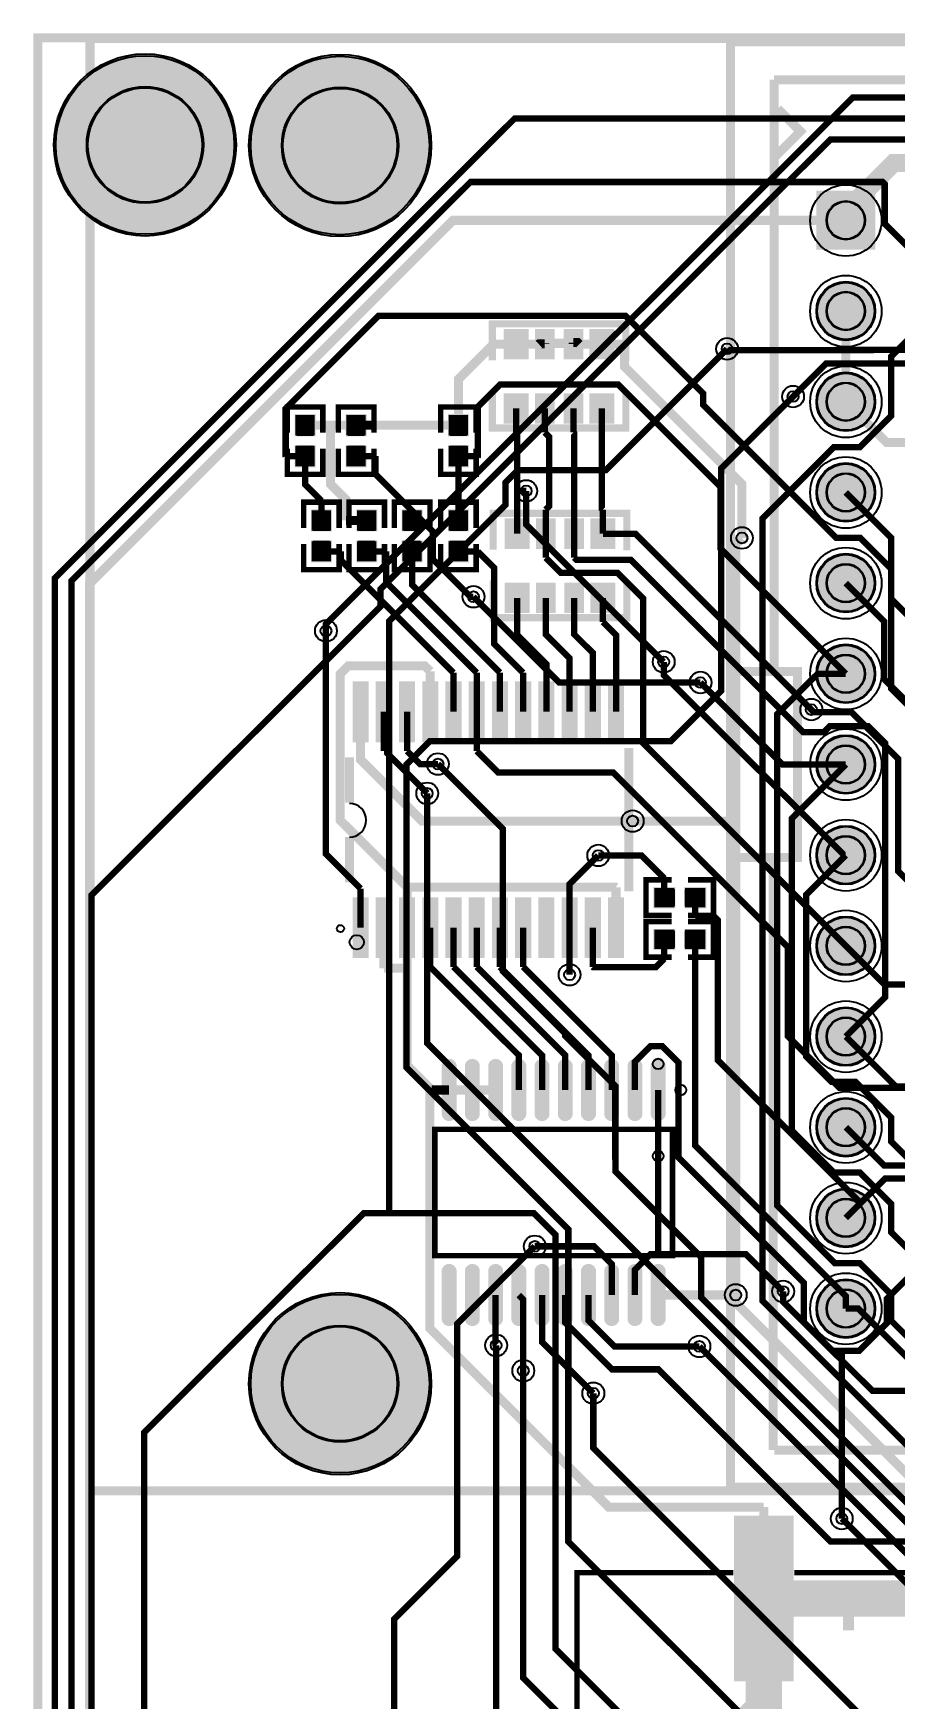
# Model space of a CAD drawing. Header units: millimetres. Extents: x -4 to 157, y 41 to 137.
# Drawn here: x -3.58 to 20.53, y 90.04 to 136.68 of the extents above; entities that cross this region are included whole.
import ezdxf

# ---------------------------------------------------------------- set-up
doc = ezdxf.new("R2010")
doc.units = ezdxf.units.MM
for name, color, linetype, true_color in [('BoardOutLine', 7, 'Continuous', 0xff00ff), ('BottomLayer', 7, 'Continuous', 0x0000ff), ('BottomSolderMaskLayer', 7, 'Continuous', 0xaa00ff), ('Document', 7, 'Continuous', 0xffffff), ('Hole', 7, 'Continuous', 0x222222), ('Multi-Layer', 7, 'Continuous', 0xc0c0c0), ('TopLayer', 7, 'Continuous', 0xff0000), ('TopPasteMaskLayer', 7, 'Continuous', 0x808080), ('TopSilkLayer', 7, 'Continuous', 0xffcc00), ('TopSolderMaskLayer', 7, 'Continuous', 0x800080)]:
    doc.layers.add(name, color=color, linetype=linetype, true_color=true_color)

msp = doc.modelspace()

# ---------------------------------------------------------------- hatches: boundary and pattern name
at = {"layer": 'BottomSolderMaskLayer'}
for points in [[(-3.007, 133.552, 1), (2.094, 133.552, 1)], [(2.453, 133.537, 1), (7.555, 133.537, 1)], [(19.987, 132.267), (19.987, 130.616), (18.336, 130.616), (18.336, 132.267)], [(18.336, 128.901, 1), (19.987, 128.901, 1)], [(18.336, 126.361, 1), (19.987, 126.361, 1)], [(18.336, 123.821, 1), (19.987, 123.821, 1)], [(18.336, 121.281, 1), (19.987, 121.281, 1)], [(18.336, 118.741, 1), (19.987, 118.741, 1)], [(18.336, 116.201, 1), (19.987, 116.201, 1)], [(18.336, 113.661, 1), (19.987, 113.661, 1)], [(18.336, 111.121, 1), (19.987, 111.121, 1)], [(18.336, 108.581, 1), (19.987, 108.581, 1)], [(18.336, 106.041, 1), (19.987, 106.041, 1)], [(18.336, 103.501, 1), (19.987, 103.501, 1)], [(18.336, 100.961, 1), (19.987, 100.961, 1)], [(2.453, 98.857, 1), (7.555, 98.857, 1)]]:
    msp.add_hatch(color=256, dxfattribs=at).paths.add_polyline_path(points)
at = {"layer": 'Document'}
msp.add_hatch(color=256, dxfattribs=at).paths.add_polyline_path([(16.711, 93.182), (17.02, 93.182), (17.02, 91.946), (16.711, 91.946)])
at = {"layer": 'Multi-Layer'}
for points in [[(19.962, 132.241), (19.962, 130.641), (18.362, 130.641), (18.362, 132.241)], [(18.362, 128.901, 1), (19.962, 128.901, 1)], [(18.362, 126.361, 1), (19.962, 126.361, 1)], [(18.362, 123.821, 1), (19.962, 123.821, 1)], [(18.362, 121.281, 1), (19.962, 121.281, 1)], [(18.362, 118.741, 1), (19.962, 118.741, 1)], [(18.362, 116.201, 1), (19.962, 116.201, 1)], [(18.362, 113.661, 1), (19.962, 113.661, 1)], [(18.362, 111.121, 1), (19.962, 111.121, 1)], [(18.362, 108.581, 1), (19.962, 108.581, 1)], [(18.362, 106.041, 1), (19.962, 106.041, 1)], [(18.362, 103.501, 1), (19.962, 103.501, 1)], [(18.362, 100.961, 1), (19.962, 100.961, 1)]]:
    msp.add_hatch(color=256, dxfattribs=at).paths.add_polyline_path(points)
at = {"layer": 'TopLayer'}
for points in [[(9.61, 128.373), (10.26, 128.373), (10.26, 127.573), (9.61, 127.573)], [(10.485, 128.373), (10.985, 128.373), (10.985, 127.573), (10.485, 127.573)], [(11.285, 128.373), (11.785, 128.373), (11.785, 127.573), (11.285, 127.573)], [(12.01, 128.373), (12.66, 128.373), (12.66, 127.573), (12.01, 127.573)], [(9.61, 126.573), (10.26, 126.573), (10.26, 125.773), (9.61, 125.773)], [(10.485, 126.573), (10.985, 126.573), (10.985, 125.773), (10.485, 125.773)], [(11.285, 126.573), (11.785, 126.573), (11.785, 125.773), (11.285, 125.773)], [(12.01, 126.573), (12.66, 126.573), (12.66, 125.773), (12.01, 125.773)], [(4.293, 125.419), (3.753, 125.419), (3.753, 125.985), (4.293, 125.985)], [(5.723, 125.419), (5.183, 125.419), (5.183, 125.985), (5.723, 125.985)], [(8.586, 125.419), (8.046, 125.419), (8.046, 125.985), (8.586, 125.985)], [(4.293, 125.119), (3.753, 125.119), (3.753, 124.554), (4.293, 124.554)], [(5.723, 125.119), (5.183, 125.119), (5.183, 124.554), (5.723, 124.554)], [(8.586, 125.119), (8.046, 125.119), (8.046, 124.554), (8.586, 124.554)], [(4.75, 122.752), (4.21, 122.752), (4.21, 123.318), (4.75, 123.318)], [(6.02, 122.752), (5.48, 122.752), (5.48, 123.318), (6.02, 123.318)], [(7.29, 122.752), (6.75, 122.752), (6.75, 123.318), (7.29, 123.318)], [(8.586, 122.752), (8.046, 122.752), (8.046, 123.318), (8.586, 123.318)], [(9.636, 123.064), (10.286, 123.064), (10.286, 122.264), (9.636, 122.264)], [(10.511, 123.064), (11.011, 123.064), (11.011, 122.264), (10.511, 122.264)], [(11.311, 123.064), (11.811, 123.064), (11.811, 122.264), (11.311, 122.264)], [(12.036, 123.064), (12.686, 123.064), (12.686, 122.264), (12.036, 122.264)], [(4.75, 122.452), (4.21, 122.452), (4.21, 121.887), (4.75, 121.887)], [(6.02, 122.452), (5.48, 122.452), (5.48, 121.887), (6.02, 121.887)], [(7.29, 122.452), (6.75, 122.452), (6.75, 121.887), (7.29, 121.887)], [(8.586, 122.452), (8.046, 122.452), (8.046, 121.887), (8.586, 121.887)], [(9.636, 121.264), (10.286, 121.264), (10.286, 120.464), (9.636, 120.464)], [(10.511, 121.264), (11.011, 121.264), (11.011, 120.464), (10.511, 120.464)], [(11.311, 121.264), (11.811, 121.264), (11.811, 120.464), (11.311, 120.464)], [(12.036, 121.264), (12.686, 121.264), (12.686, 120.464), (12.036, 120.464)], [(5.379, 118.5), (5.779, 118.5), (5.779, 116.85), (5.379, 116.85)], [(6.029, 118.5), (6.429, 118.5), (6.429, 116.85), (6.029, 116.85)], [(6.679, 118.5), (7.079, 118.5), (7.079, 116.85), (6.679, 116.85)], [(7.329, 118.5), (7.729, 118.5), (7.729, 116.85), (7.329, 116.85)], [(7.979, 118.5), (8.379, 118.5), (8.379, 116.85), (7.979, 116.85)], [(8.629, 118.5), (9.029, 118.5), (9.029, 116.85), (8.629, 116.85)], [(9.279, 118.5), (9.679, 118.5), (9.679, 116.85), (9.279, 116.85)], [(9.929, 118.5), (10.329, 118.5), (10.329, 116.85), (9.929, 116.85)], [(10.579, 118.5), (10.979, 118.5), (10.979, 116.85), (10.579, 116.85)], [(11.229, 118.5), (11.629, 118.5), (11.629, 116.85), (11.229, 116.85)], [(11.879, 118.5), (12.279, 118.5), (12.279, 116.85), (11.879, 116.85)], [(12.529, 118.5), (12.929, 118.5), (12.929, 116.85), (12.529, 116.85)], [(5.379, 112.454), (5.779, 112.454), (5.779, 110.804), (5.379, 110.804)], [(6.029, 112.454), (6.429, 112.454), (6.429, 110.804), (6.029, 110.804)], [(6.679, 112.454), (7.079, 112.454), (7.079, 110.804), (6.679, 110.804)], [(7.329, 112.454), (7.729, 112.454), (7.729, 110.804), (7.329, 110.804)], [(7.979, 112.454), (8.379, 112.454), (8.379, 110.804), (7.979, 110.804)], [(8.629, 112.454), (9.029, 112.454), (9.029, 110.804), (8.629, 110.804)], [(9.279, 112.454), (9.679, 112.454), (9.679, 110.804), (9.279, 110.804)], [(9.929, 112.454), (10.329, 112.454), (10.329, 110.804), (9.929, 110.804)], [(10.579, 112.454), (10.979, 112.454), (10.979, 110.804), (10.579, 110.804)], [(11.229, 112.454), (11.629, 112.454), (11.629, 110.804), (11.229, 110.804)], [(11.879, 112.454), (12.279, 112.454), (12.279, 110.804), (11.879, 110.804)], [(12.529, 112.454), (12.929, 112.454), (12.929, 110.804), (12.529, 110.804)], [(14.363, 112.74), (14.363, 112.2), (13.798, 112.2), (13.798, 112.74)], [(14.664, 112.74), (14.664, 112.2), (15.229, 112.2), (15.229, 112.74)], [(14.363, 111.572), (14.363, 111.032), (13.798, 111.032), (13.798, 111.572)], [(14.664, 111.572), (14.664, 111.032), (15.229, 111.032), (15.229, 111.572)], [(8.24, 106.395, -0.785398), (7.876, 106.395), (7.876, 107.773, -0.785398), (8.24, 107.773)], [(8.89, 106.395, -0.785398), (8.526, 106.395), (8.526, 107.773, -0.785398), (8.89, 107.773)], [(9.54, 106.395, -0.785398), (9.176, 106.395), (9.176, 107.773, -0.785398), (9.54, 107.773)], [(10.19, 106.395, -0.785398), (9.826, 106.395), (9.826, 107.773, -0.785398), (10.19, 107.773)], [(10.84, 106.395, -0.785398), (10.476, 106.395), (10.476, 107.773, -0.785398), (10.84, 107.773)], [(11.49, 106.395, -0.785398), (11.126, 106.395), (11.126, 107.773, -0.785398), (11.49, 107.773)], [(12.14, 106.395, -0.785398), (11.776, 106.395), (11.776, 107.773, -0.785398), (12.14, 107.773)], [(12.79, 106.395, -0.785398), (12.426, 106.395), (12.426, 107.773, -0.785398), (12.79, 107.773)], [(13.44, 106.395, -0.785398), (13.076, 106.395), (13.076, 107.773, -0.785398), (13.44, 107.773)], [(14.09, 106.395, -0.785398), (13.726, 106.395), (13.726, 107.773, -0.785398), (14.09, 107.773)], [(8.24, 100.653, -0.785398), (7.876, 100.653), (7.876, 102.031, -0.785398), (8.24, 102.031)], [(8.89, 100.653, -0.785398), (8.526, 100.653), (8.526, 102.031, -0.785398), (8.89, 102.031)], [(9.54, 100.653, -0.785398), (9.176, 100.653), (9.176, 102.031, -0.785398), (9.54, 102.031)], [(10.19, 100.653, -0.785398), (9.826, 100.653), (9.826, 102.031, -0.785398), (10.19, 102.031)], [(10.84, 100.653, -0.785398), (10.476, 100.653), (10.476, 102.031, -0.785398), (10.84, 102.031)], [(11.49, 100.653, -0.785398), (11.126, 100.653), (11.126, 102.031, -0.785398), (11.49, 102.031)], [(12.14, 100.653, -0.785398), (11.776, 100.653), (11.776, 102.031, -0.785398), (12.14, 102.031)], [(12.79, 100.653, -0.785398), (12.426, 100.653), (12.426, 102.031, -0.785398), (12.79, 102.031)], [(13.44, 100.653, -0.785398), (13.076, 100.653), (13.076, 102.031, -0.785398), (13.44, 102.031)], [(14.09, 100.653, -0.785398), (13.726, 100.653), (13.726, 102.031, -0.785398), (14.09, 102.031)], [(16.041, 90.591), (16.041, 95.091), (17.691, 95.091), (17.691, 90.591)]]:
    msp.add_hatch(color=256, dxfattribs=at).paths.add_polyline_path(points)
at = {"layer": 'TopPasteMaskLayer'}
for points in [[(9.61, 128.373), (10.26, 128.373), (10.26, 127.573), (9.61, 127.573)], [(10.485, 128.373), (10.985, 128.373), (10.985, 127.573), (10.485, 127.573)], [(11.285, 128.373), (11.785, 128.373), (11.785, 127.573), (11.285, 127.573)], [(12.01, 128.373), (12.66, 128.373), (12.66, 127.573), (12.01, 127.573)], [(9.61, 126.573), (10.26, 126.573), (10.26, 125.773), (9.61, 125.773)], [(10.485, 126.573), (10.985, 126.573), (10.985, 125.773), (10.485, 125.773)], [(11.285, 126.573), (11.785, 126.573), (11.785, 125.773), (11.285, 125.773)], [(12.01, 126.573), (12.66, 126.573), (12.66, 125.773), (12.01, 125.773)], [(4.253, 125.404), (3.793, 125.404), (3.753, 125.444), (3.753, 125.945), (3.793, 125.985), (4.253, 125.985), (4.293, 125.945), (4.293, 125.444)], [(5.683, 125.404), (5.223, 125.404), (5.183, 125.444), (5.183, 125.945), (5.223, 125.985), (5.683, 125.985), (5.723, 125.945), (5.723, 125.444)], [(8.546, 125.404), (8.086, 125.404), (8.046, 125.444), (8.046, 125.945), (8.086, 125.985), (8.546, 125.985), (8.586, 125.945), (8.586, 125.444)], [(4.253, 125.134), (3.793, 125.134), (3.753, 125.094), (3.753, 124.594), (3.793, 124.554), (4.253, 124.554), (4.293, 124.594), (4.293, 125.094)], [(5.683, 125.134), (5.223, 125.134), (5.183, 125.094), (5.183, 124.594), (5.223, 124.554), (5.683, 124.554), (5.723, 124.594), (5.723, 125.094)], [(8.546, 125.134), (8.086, 125.134), (8.046, 125.094), (8.046, 124.594), (8.086, 124.554), (8.546, 124.554), (8.586, 124.594), (8.586, 125.094)], [(4.71, 122.737), (4.25, 122.737), (4.21, 122.777), (4.21, 123.278), (4.25, 123.318), (4.71, 123.318), (4.75, 123.278), (4.75, 122.777)], [(5.98, 122.737), (5.52, 122.737), (5.48, 122.777), (5.48, 123.278), (5.52, 123.318), (5.98, 123.318), (6.02, 123.278), (6.02, 122.777)], [(7.25, 122.737), (6.79, 122.737), (6.75, 122.777), (6.75, 123.278), (6.79, 123.318), (7.25, 123.318), (7.29, 123.278), (7.29, 122.777)], [(8.546, 122.737), (8.086, 122.737), (8.046, 122.777), (8.046, 123.278), (8.086, 123.318), (8.546, 123.318), (8.586, 123.278), (8.586, 122.777)], [(9.636, 123.064), (10.286, 123.064), (10.286, 122.264), (9.636, 122.264)], [(10.511, 123.064), (11.011, 123.064), (11.011, 122.264), (10.511, 122.264)], [(11.311, 123.064), (11.811, 123.064), (11.811, 122.264), (11.311, 122.264)], [(12.036, 123.064), (12.686, 123.064), (12.686, 122.264), (12.036, 122.264)], [(4.71, 122.467), (4.25, 122.467), (4.21, 122.427), (4.21, 121.927), (4.25, 121.887), (4.71, 121.887), (4.75, 121.927), (4.75, 122.427)], [(5.98, 122.467), (5.52, 122.467), (5.48, 122.427), (5.48, 121.927), (5.52, 121.887), (5.98, 121.887), (6.02, 121.927), (6.02, 122.427)], [(7.25, 122.467), (6.79, 122.467), (6.75, 122.427), (6.75, 121.927), (6.79, 121.887), (7.25, 121.887), (7.29, 121.927), (7.29, 122.427)], [(8.546, 122.467), (8.086, 122.467), (8.046, 122.427), (8.046, 121.927), (8.086, 121.887), (8.546, 121.887), (8.586, 121.927), (8.586, 122.427)], [(9.636, 121.264), (10.286, 121.264), (10.286, 120.464), (9.636, 120.464)], [(10.511, 121.264), (11.011, 121.264), (11.011, 120.464), (10.511, 120.464)], [(11.311, 121.264), (11.811, 121.264), (11.811, 120.464), (11.311, 120.464)], [(12.036, 121.264), (12.686, 121.264), (12.686, 120.464), (12.036, 120.464)], [(5.379, 118.5), (5.779, 118.5), (5.779, 116.85), (5.379, 116.85)], [(6.029, 118.5), (6.429, 118.5), (6.429, 116.85), (6.029, 116.85)], [(6.679, 118.5), (7.079, 118.5), (7.079, 116.85), (6.679, 116.85)], [(7.329, 118.5), (7.729, 118.5), (7.729, 116.85), (7.329, 116.85)], [(7.979, 118.5), (8.379, 118.5), (8.379, 116.85), (7.979, 116.85)], [(8.629, 118.5), (9.029, 118.5), (9.029, 116.85), (8.629, 116.85)], [(9.279, 118.5), (9.679, 118.5), (9.679, 116.85), (9.279, 116.85)], [(9.929, 118.5), (10.329, 118.5), (10.329, 116.85), (9.929, 116.85)], [(10.579, 118.5), (10.979, 118.5), (10.979, 116.85), (10.579, 116.85)], [(11.229, 118.5), (11.629, 118.5), (11.629, 116.85), (11.229, 116.85)], [(11.879, 118.5), (12.279, 118.5), (12.279, 116.85), (11.879, 116.85)], [(12.529, 118.5), (12.929, 118.5), (12.929, 116.85), (12.529, 116.85)], [(5.379, 112.454), (5.779, 112.454), (5.779, 110.804), (5.379, 110.804)], [(6.029, 112.454), (6.429, 112.454), (6.429, 110.804), (6.029, 110.804)], [(6.679, 112.454), (7.079, 112.454), (7.079, 110.804), (6.679, 110.804)], [(7.329, 112.454), (7.729, 112.454), (7.729, 110.804), (7.329, 110.804)], [(7.979, 112.454), (8.379, 112.454), (8.379, 110.804), (7.979, 110.804)], [(8.629, 112.454), (9.029, 112.454), (9.029, 110.804), (8.629, 110.804)], [(9.279, 112.454), (9.679, 112.454), (9.679, 110.804), (9.279, 110.804)], [(9.929, 112.454), (10.329, 112.454), (10.329, 110.804), (9.929, 110.804)], [(10.579, 112.454), (10.979, 112.454), (10.979, 110.804), (10.579, 110.804)], [(11.229, 112.454), (11.629, 112.454), (11.629, 110.804), (11.229, 110.804)], [(11.879, 112.454), (12.279, 112.454), (12.279, 110.804), (11.879, 110.804)], [(12.529, 112.454), (12.929, 112.454), (12.929, 110.804), (12.529, 110.804)], [(14.378, 112.7), (14.378, 112.24), (14.338, 112.2), (13.838, 112.2), (13.798, 112.24), (13.798, 112.7), (13.838, 112.74), (14.338, 112.74)], [(14.648, 112.7), (14.648, 112.24), (14.688, 112.2), (15.189, 112.2), (15.229, 112.24), (15.229, 112.7), (15.189, 112.74), (14.688, 112.74)], [(14.378, 111.532), (14.378, 111.072), (14.338, 111.032), (13.838, 111.032), (13.798, 111.072), (13.798, 111.532), (13.838, 111.572), (14.338, 111.572)], [(14.648, 111.532), (14.648, 111.072), (14.688, 111.032), (15.189, 111.032), (15.229, 111.072), (15.229, 111.532), (15.189, 111.572), (14.688, 111.572)], [(8.24, 106.395, -0.785398), (7.876, 106.395), (7.876, 107.773, -0.785398), (8.24, 107.773)], [(8.89, 106.395, -0.785398), (8.526, 106.395), (8.526, 107.773, -0.785398), (8.89, 107.773)], [(9.54, 106.395, -0.785398), (9.176, 106.395), (9.176, 107.773, -0.785398), (9.54, 107.773)], [(10.19, 106.395, -0.785398), (9.826, 106.395), (9.826, 107.773, -0.785398), (10.19, 107.773)], [(10.84, 106.395, -0.785398), (10.476, 106.395), (10.476, 107.773, -0.785398), (10.84, 107.773)], [(11.49, 106.395, -0.785398), (11.126, 106.395), (11.126, 107.773, -0.785398), (11.49, 107.773)], [(12.14, 106.395, -0.785398), (11.776, 106.395), (11.776, 107.773, -0.785398), (12.14, 107.773)], [(12.79, 106.395, -0.785398), (12.426, 106.395), (12.426, 107.773, -0.785398), (12.79, 107.773)], [(13.44, 106.395, -0.785398), (13.076, 106.395), (13.076, 107.773, -0.785398), (13.44, 107.773)], [(14.09, 106.395, -0.785398), (13.726, 106.395), (13.726, 107.773, -0.785398), (14.09, 107.773)], [(8.24, 100.653, -0.785398), (7.876, 100.653), (7.876, 102.031, -0.785398), (8.24, 102.031)], [(8.89, 100.653, -0.785398), (8.526, 100.653), (8.526, 102.031, -0.785398), (8.89, 102.031)], [(9.54, 100.653, -0.785398), (9.176, 100.653), (9.176, 102.031, -0.785398), (9.54, 102.031)], [(10.19, 100.653, -0.785398), (9.826, 100.653), (9.826, 102.031, -0.785398), (10.19, 102.031)], [(10.84, 100.653, -0.785398), (10.476, 100.653), (10.476, 102.031, -0.785398), (10.84, 102.031)], [(11.49, 100.653, -0.785398), (11.126, 100.653), (11.126, 102.031, -0.785398), (11.49, 102.031)], [(12.14, 100.653, -0.785398), (11.776, 100.653), (11.776, 102.031, -0.785398), (12.14, 102.031)], [(12.79, 100.653, -0.785398), (12.426, 100.653), (12.426, 102.031, -0.785398), (12.79, 102.031)], [(13.44, 100.653, -0.785398), (13.076, 100.653), (13.076, 102.031, -0.785398), (13.44, 102.031)], [(14.09, 100.653, -0.785398), (13.726, 100.653), (13.726, 102.031, -0.785398), (14.09, 102.031)], [(16.041, 90.591), (16.041, 95.091), (17.691, 95.091), (17.691, 90.591)]]:
    msp.add_hatch(color=256, dxfattribs=at).paths.add_polyline_path(points)
at = {"layer": 'TopSilkLayer'}
msp.add_hatch(color=256, dxfattribs=at).paths.add_polyline_path([(19.08, 93.182), (19.389, 93.182), (19.389, 91.946), (19.08, 91.946)])
at = {"layer": 'TopSolderMaskLayer'}
for points in [[(-3.007, 133.552, 1), (2.094, 133.552, 1)], [(2.453, 133.537, 1), (7.555, 133.537, 1)], [(19.987, 132.267), (19.987, 130.616), (18.336, 130.616), (18.336, 132.267)], [(18.336, 128.901, 1), (19.987, 128.901, 1)], [(9.585, 128.398), (10.286, 128.398), (10.286, 127.547), (9.585, 127.547)], [(10.46, 128.398), (11.011, 128.398), (11.011, 127.547), (10.46, 127.547)], [(11.26, 128.398), (11.811, 128.398), (11.811, 127.547), (11.26, 127.547)], [(11.985, 128.398), (12.686, 128.398), (12.686, 127.547), (11.985, 127.547)], [(18.336, 126.361, 1), (19.987, 126.361, 1)], [(9.585, 126.598), (10.286, 126.598), (10.286, 125.747), (9.585, 125.747)], [(10.46, 126.598), (11.011, 126.598), (11.011, 125.747), (10.46, 125.747)], [(11.26, 126.598), (11.811, 126.598), (11.811, 125.747), (11.26, 125.747)], [(11.985, 126.598), (12.686, 126.598), (12.686, 125.747), (11.985, 125.747)], [(4.318, 125.393), (3.729, 125.393), (3.729, 126.012), (4.318, 126.012)], [(5.748, 125.393), (5.159, 125.393), (5.159, 126.012), (5.748, 126.012)], [(8.61, 125.393), (8.022, 125.393), (8.022, 126.012), (8.61, 126.012)], [(4.318, 125.146), (3.729, 125.146), (3.729, 124.527), (4.318, 124.527)], [(5.748, 125.146), (5.159, 125.146), (5.159, 124.527), (5.748, 124.527)], [(8.61, 125.146), (8.022, 125.146), (8.022, 124.527), (8.61, 124.527)], [(18.336, 123.821, 1), (19.987, 123.821, 1)], [(4.775, 122.726), (4.186, 122.726), (4.186, 123.345), (4.775, 123.345)], [(6.045, 122.726), (5.456, 122.726), (5.456, 123.345), (6.045, 123.345)], [(7.315, 122.726), (6.726, 122.726), (6.726, 123.345), (7.315, 123.345)], [(8.61, 122.726), (8.022, 122.726), (8.022, 123.345), (8.61, 123.345)], [(9.61, 123.09), (10.311, 123.09), (10.311, 122.239), (9.61, 122.239)], [(10.485, 123.09), (11.036, 123.09), (11.036, 122.239), (10.485, 122.239)], [(11.285, 123.09), (11.836, 123.09), (11.836, 122.239), (11.285, 122.239)], [(12.01, 123.09), (12.711, 123.09), (12.711, 122.239), (12.01, 122.239)], [(4.775, 122.479), (4.186, 122.479), (4.186, 121.86), (4.775, 121.86)], [(6.045, 122.479), (5.456, 122.479), (5.456, 121.86), (6.045, 121.86)], [(7.315, 122.479), (6.726, 122.479), (6.726, 121.86), (7.315, 121.86)], [(8.61, 122.479), (8.022, 122.479), (8.022, 121.86), (8.61, 121.86)], [(18.336, 121.281, 1), (19.987, 121.281, 1)], [(9.61, 121.29), (10.311, 121.29), (10.311, 120.439), (9.61, 120.439)], [(10.485, 121.29), (11.036, 121.29), (11.036, 120.439), (10.485, 120.439)], [(11.285, 121.29), (11.836, 121.29), (11.836, 120.439), (11.285, 120.439)], [(12.01, 121.29), (12.711, 121.29), (12.711, 120.439), (12.01, 120.439)], [(18.336, 118.741, 1), (19.987, 118.741, 1)], [(5.354, 118.525), (5.805, 118.525), (5.805, 116.824), (5.354, 116.824)], [(6.004, 118.525), (6.455, 118.525), (6.455, 116.824), (6.004, 116.824)], [(6.654, 118.525), (7.105, 118.525), (7.105, 116.824), (6.654, 116.824)], [(7.304, 118.525), (7.754, 118.525), (7.754, 116.824), (7.304, 116.824)], [(7.954, 118.525), (8.404, 118.525), (8.404, 116.824), (7.954, 116.824)], [(8.604, 118.525), (9.054, 118.525), (9.054, 116.824), (8.604, 116.824)], [(9.254, 118.525), (9.704, 118.525), (9.704, 116.824), (9.254, 116.824)], [(9.904, 118.525), (10.354, 118.525), (10.354, 116.824), (9.904, 116.824)], [(10.554, 118.525), (11.004, 118.525), (11.004, 116.824), (10.554, 116.824)], [(11.204, 118.525), (11.654, 118.525), (11.654, 116.824), (11.204, 116.824)], [(11.854, 118.525), (12.304, 118.525), (12.304, 116.824), (11.854, 116.824)], [(12.504, 118.525), (12.954, 118.525), (12.954, 116.824), (12.504, 116.824)], [(18.336, 116.201, 1), (19.987, 116.201, 1)], [(18.336, 113.661, 1), (19.987, 113.661, 1)], [(5.354, 112.48), (5.805, 112.48), (5.805, 110.779), (5.354, 110.779)], [(6.004, 112.48), (6.455, 112.48), (6.455, 110.779), (6.004, 110.779)], [(6.654, 112.48), (7.105, 112.48), (7.105, 110.779), (6.654, 110.779)], [(7.304, 112.48), (7.754, 112.48), (7.754, 110.779), (7.304, 110.779)], [(7.954, 112.48), (8.404, 112.48), (8.404, 110.779), (7.954, 110.779)], [(8.604, 112.48), (9.054, 112.48), (9.054, 110.779), (8.604, 110.779)], [(9.254, 112.48), (9.704, 112.48), (9.704, 110.779), (9.254, 110.779)], [(9.904, 112.48), (10.354, 112.48), (10.354, 110.779), (9.904, 110.779)], [(10.554, 112.48), (11.004, 112.48), (11.004, 110.779), (10.554, 110.779)], [(11.204, 112.48), (11.654, 112.48), (11.654, 110.779), (11.204, 110.779)], [(11.854, 112.48), (12.304, 112.48), (12.304, 110.779), (11.854, 110.779)], [(12.504, 112.48), (12.954, 112.48), (12.954, 110.779), (12.504, 110.779)], [(14.389, 112.766), (14.389, 112.175), (13.772, 112.175), (13.772, 112.766)], [(14.638, 112.766), (14.638, 112.175), (15.255, 112.175), (15.255, 112.766)], [(18.336, 111.121, 1), (19.987, 111.121, 1)], [(14.389, 111.597), (14.389, 111.006), (13.772, 111.006), (13.772, 111.597)], [(14.638, 111.597), (14.638, 111.006), (15.255, 111.006), (15.255, 111.597)], [(18.336, 108.581, 1), (19.987, 108.581, 1)], [(8.265, 106.374, -0.785398), (7.851, 106.374), (7.851, 107.793, -0.785398), (8.265, 107.793)], [(8.915, 106.374, -0.785398), (8.501, 106.374), (8.501, 107.793, -0.785398), (8.915, 107.793)], [(9.565, 106.374, -0.785398), (9.151, 106.374), (9.151, 107.793, -0.785398), (9.565, 107.793)], [(10.215, 106.374, -0.785398), (9.801, 106.374), (9.801, 107.793, -0.785398), (10.215, 107.793)], [(10.865, 106.374, -0.785398), (10.451, 106.374), (10.451, 107.793, -0.785398), (10.865, 107.793)], [(11.515, 106.374, -0.785398), (11.101, 106.374), (11.101, 107.793, -0.785398), (11.515, 107.793)], [(12.166, 106.374, -0.785398), (11.751, 106.374), (11.751, 107.793, -0.785398), (12.166, 107.793)], [(12.816, 106.374, -0.785398), (12.401, 106.374), (12.401, 107.793, -0.785398), (12.816, 107.793)], [(13.466, 106.374, -0.785398), (13.051, 106.374), (13.051, 107.793, -0.785398), (13.466, 107.793)], [(14.116, 106.374, -0.785398), (13.701, 106.374), (13.701, 107.793, -0.785398), (14.116, 107.793)], [(18.336, 106.041, 1), (19.987, 106.041, 1)], [(18.336, 103.501, 1), (19.987, 103.501, 1)], [(8.265, 100.633, -0.785398), (7.851, 100.633), (7.851, 102.051, -0.785398), (8.265, 102.051)], [(8.915, 100.633, -0.785398), (8.501, 100.633), (8.501, 102.051, -0.785398), (8.915, 102.051)], [(9.565, 100.633, -0.785398), (9.151, 100.633), (9.151, 102.051, -0.785398), (9.565, 102.051)], [(10.215, 100.633, -0.785398), (9.801, 100.633), (9.801, 102.051, -0.785398), (10.215, 102.051)], [(10.865, 100.633, -0.785398), (10.451, 100.633), (10.451, 102.051, -0.785398), (10.865, 102.051)], [(11.515, 100.633, -0.785398), (11.101, 100.633), (11.101, 102.051, -0.785398), (11.515, 102.051)], [(12.166, 100.633, -0.785398), (11.751, 100.633), (11.751, 102.051, -0.785398), (12.166, 102.051)], [(12.816, 100.633, -0.785398), (12.401, 100.633), (12.401, 102.051, -0.785398), (12.816, 102.051)], [(13.466, 100.633, -0.785398), (13.051, 100.633), (13.051, 102.051, -0.785398), (13.466, 102.051)], [(14.116, 100.633, -0.785398), (13.701, 100.633), (13.701, 102.051, -0.785398), (14.116, 102.051)], [(18.336, 100.961, 1), (19.987, 100.961, 1)], [(2.453, 98.857, 1), (7.555, 98.857, 1)], [(16.031, 90.522), (16.031, 95.161), (17.7, 95.161), (17.7, 90.522)]]:
    msp.add_hatch(color=256, dxfattribs=at).paths.add_polyline_path(points)

# ---------------------------------------------------------------- linework, layer by layer
at = {"layer": 'BoardOutLine', "const_width": 0.254}
msp.add_lwpolyline([(100.543, 129.052), (100.543, 136.552), (-3.457, 136.552), (-3.457, 41.552), (156.543, 41.552), (156.543, 136.552), (125.543, 136.552), (125.543, 129.052), (100.543, 129.052)], close=True, dxfattribs=at)
at = {"layer": 'BottomLayer'}
for points, const_width in [([(4.609, 119.943), (4.609, 120.133), (19.355, 134.879), (50.704, 134.879), (53.423, 132.16)], 0.178), ([(37.744, 130.964), (35.844, 129.067), (29.989, 129.067), (25.349, 133.705), (18.73, 133.705), (6.134, 121.111), (6.134, 120.626), (-1.959, 112.534), (-1.959, 63.174), (-0.407, 61.619)], 0.178), ([(47.422, 118.212), (40.042, 118.212), (25.208, 133.045), (20.498, 133.045), (19.162, 131.709), (19.162, 131.441)], 0.508), ([(44.958, 69.951), (44.09, 70.819), (44.09, 73.929), (43.34, 74.679), (43.34, 74.781), (43.002, 75.119), (42.903, 75.119), (23.734, 94.289), (23.719, 94.289), (16.831, 101.176), (16.831, 123.09), (18.833, 125.091), (19.559, 125.091), (20.432, 125.964), (20.432, 127.631), (21.702, 128.901)], 0.178), ([(19.162, 126.361), (19.162, 128.901)], 0.254), ([(15.839, 127.841), (12.438, 124.44), (9.975, 124.44), (9.637, 124.101), (9.637, 123.472), (6.377, 120.213), (6.377, 103.636)], 0.178), ([(17.686, 126.505), (15.676, 124.496), (15.676, 118.262), (14.269, 116.855), (7.52, 116.855), (6.867, 116.202), (6.867, 107.71), (11.394, 103.183), (11.394, 94.437), (25.273, 80.558)], 0.178), ([(10.214, 123.862), (10.214, 122.924), (14.064, 119.074)], 0.178), ([(19.162, 123.821), (20.432, 122.551), (20.432, 118.332), (21.293, 117.471), (22.208, 117.471), (28.306, 111.374), (28.306, 111.25), (41.671, 97.885), (41.671, 97.255), (61.027, 77.898), (61.027, 73.701)], 0.178), ([(16.078, 114.616), (16.078, 122.368), (16.254, 122.544)], 0.254), ([(15.093, 118.496), (11.142, 118.496), (8.739, 120.899)], 0.178), ([(19.162, 118.741), (18.376, 118.741), (17.24, 117.606), (17.24, 103.849), (18.858, 102.231), (19.559, 102.231), (20.432, 101.359), (20.432, 100.623), (50.038, 71.018), (50.038, 69.951)], 0.178), ([(18.197, 117.738), (18.273, 117.662), (19.322, 117.662), (20.629, 116.355), (20.629, 113.207), (21.508, 112.328), (22.163, 112.328), (29.074, 105.417)], 0.178), ([(42.7, 74.48), (33.78, 83.399), (32.99, 83.399), (15.11, 101.278), (15.11, 102.407), (12.713, 104.804), (12.713, 105.155), (12.71, 105.159), (12.71, 107.194), (11.429, 108.474), (11.429, 108.475), (11.303, 108.601), (11.303, 108.667), (9.557, 110.413), (9.557, 114.399), (7.743, 116.213)], 0.178), ([(52.578, 69.951), (23.718, 98.811), (23.718, 100.515), (22.001, 102.231), (21.304, 102.231), (20.432, 103.104), (20.432, 103.899), (19.559, 104.771), (18.826, 104.771), (17.648, 105.95), (17.648, 114.687), (19.162, 116.201)], 0.178), ([(40.335, 75.672), (40.163, 75.672), (7.444, 108.39), (7.444, 115.392)], 0.178), ([(16.078, 114.616), (13.195, 114.616)], 0.254), ([(16.08, 101.342), (16.08, 114.614), (16.078, 114.616)], 0.254), ([(12.232, 113.653), (11.429, 112.85), (11.429, 110.312)], 0.178), ([(55.118, 69.951), (54.661, 69.951), (49.629, 74.982), (49.629, 77.13), (21.988, 104.771), (21.304, 104.771), (20.432, 105.644), (20.432, 106.315), (19.436, 107.311), (18.764, 107.311), (18.051, 108.024), (18.051, 112.551), (19.162, 113.661)], 0.178), ([(86.969, 69.951), (88.088, 68.832), (89.829, 68.832), (90.542, 69.545), (90.542, 70.485), (88.197, 72.83), (76.046, 72.83), (76.04, 72.823), (75.835, 72.823), (75.608, 72.596), (60.332, 72.596), (41.504, 91.424), (41.366, 91.424), (22.748, 110.041), (20.242, 110.041), (19.162, 111.121)], 0.178), ([(89.509, 69.951), (86.992, 72.468), (76.196, 72.468), (76.189, 72.462), (75.985, 72.462), (75.757, 72.234), (59.034, 72.234), (42.91, 88.358), (42.878, 88.358), (42.54, 88.697), (42.54, 89.201), (24.56, 107.181), (20.562, 107.181), (19.162, 108.581)], 0.178), ([(-0.483, 78.181), (-0.483, 97.486), (5.667, 103.636), (6.377, 103.636)], 0.178), ([(35.761, 58.574), (28.121, 66.214), (28.121, 71.035), (24.994, 74.162), (24.994, 77.473), (11.033, 91.434), (11.033, 103.03), (10.426, 103.636), (6.377, 103.636)], 0.178), ([(10.763, 44.81), (10.763, 73.072), (11.262, 73.571), (11.262, 74.115), (6.522, 78.854), (6.522, 92.268), (8.282, 94.027), (8.282, 100.532), (10.455, 102.705)], 0.178), ([(16.08, 101.342), (16.08, 101.126), (25.823, 91.382)], 0.254), ([(17.409, 101.442), (17.409, 101.154), (19.907, 98.656), (21.081, 98.656), (29.134, 90.603), (29.134, 90.496)], 0.178), ([(19.162, 100.961), (19.514, 100.961), (48.469, 72.007), (48.469, 70.081), (49.869, 68.681), (52.741, 68.681), (53.848, 67.574), (53.848, 67.306), (54.825, 66.328), (60.066, 66.328), (60.701, 65.693)], 0.178), ([(9.373, 99.932), (9.373, 85.001), (15.163, 79.211), (15.163, 66.508), (12.39, 63.734), (12.39, 49.787), (17.626, 44.552)], 0.178), ([(15.062, 99.902), (40.881, 74.082), (40.881, 61.902), (45.207, 57.577)], 0.178), ([(30.255, 44.552), (30.692, 44.989), (30.692, 62.496), (27.755, 65.433), (27.755, 70.883), (25.708, 72.93), (24.109, 72.93), (22.506, 74.533), (22.506, 78.245), (10.134, 90.617), (10.134, 99.223)], 0.178), ([(42.884, 44.552), (39.393, 48.042), (39.393, 65.745), (38.199, 66.939), (38.199, 71.602), (25.493, 84.308), (24.844, 84.308), (12.094, 97.058), (12.094, 98.59)], 0.178), ([(39.878, 67.411), (38.568, 68.72), (38.568, 75.561), (19.049, 95.08)], 0.178)]:
    msp.add_lwpolyline(points, dxfattribs=dict(at, const_width=const_width))
at = {"layer": 'BottomSolderMaskLayer'}
for centre, radius in [((-0.457, 133.552), 2.551), ((5.004, 133.537), 2.551), ((-0.457, 133.552), 1.633), ((5.003, 133.537), 1.633), ((19.162, 131.441), 0.542), ((19.162, 128.901), 0.825), ((19.162, 128.901), 0.542), ((19.162, 126.361), 0.825), ((19.162, 126.361), 0.542), ((19.162, 123.821), 0.825), ((19.162, 123.821), 0.542), ((19.162, 121.281), 0.825), ((19.162, 121.281), 0.542), ((19.162, 118.741), 0.825), ((19.162, 118.741), 0.542), ((19.162, 116.201), 0.825), ((19.162, 116.201), 0.542), ((19.162, 113.661), 0.825), ((19.162, 113.661), 0.542), ((19.162, 111.121), 0.825), ((19.162, 111.121), 0.542), ((19.162, 108.581), 0.825), ((19.162, 108.581), 0.542), ((19.162, 106.041), 0.825), ((19.162, 106.041), 0.542), ((19.162, 103.501), 0.825), ((19.162, 103.501), 0.542), ((19.162, 100.961), 0.825), ((5.004, 98.857), 2.551), ((19.162, 100.961), 0.542), ((5.003, 98.857), 1.633)]:
    msp.add_circle(centre, radius, dxfattribs=at)
at = {"layer": 'Document'}
for centre, radius in [((5.471, 111.223), 0.2), ((13.908, 107.813), 0.15)]:
    msp.add_circle(centre, radius, dxfattribs=at)
at = {"layer": 'Hole'}
for centre in [(15.839, 127.841), (17.686, 126.505), (10.214, 123.862), (16.254, 122.544), (8.739, 120.899), (4.609, 119.943), (14.064, 119.074), (15.094, 118.496), (18.197, 117.738), (7.743, 116.213), (7.444, 115.392), (13.195, 114.616), (12.232, 113.653), (11.429, 110.312), (10.455, 102.705), (16.08, 101.342), (17.409, 101.442), (9.373, 99.932), (15.062, 99.902), (10.134, 99.222), (12.094, 98.59), (19.049, 95.08)]:
    msp.add_circle(centre, 0.152, dxfattribs=at)
at = {"layer": 'Multi-Layer'}
for centre, radius in [((-0.457, 133.552), 2.5), ((5.004, 133.537), 2.5), ((-0.457, 133.552), 1.6), ((5.003, 133.537), 1.6), ((19.162, 131.441), 0.525), ((19.162, 128.901), 0.8), ((19.162, 128.901), 0.525), ((15.839, 127.841), 0.305), ((19.162, 126.361), 0.8), ((19.162, 126.361), 0.525), ((17.686, 126.505), 0.305), ((19.162, 123.821), 0.8), ((10.214, 123.862), 0.305), ((19.162, 123.821), 0.525), ((16.254, 122.544), 0.305), ((19.162, 121.281), 0.8), ((19.162, 121.281), 0.525), ((8.739, 120.899), 0.305), ((4.609, 119.943), 0.305), ((19.162, 118.741), 0.8), ((14.064, 119.074), 0.305), ((19.162, 118.741), 0.525), ((15.094, 118.496), 0.305), ((18.197, 117.738), 0.305), ((19.162, 116.201), 0.8), ((19.162, 116.201), 0.525), ((7.743, 116.213), 0.305), ((7.444, 115.392), 0.305), ((13.195, 114.616), 0.305), ((19.162, 113.661), 0.8), ((12.232, 113.653), 0.305), ((19.162, 113.661), 0.525), ((19.162, 111.121), 0.8), ((19.162, 111.121), 0.525), ((11.429, 110.312), 0.305), ((19.162, 108.581), 0.8), ((19.162, 108.581), 0.525), ((19.162, 106.041), 0.8), ((19.162, 106.041), 0.525), ((19.162, 103.501), 0.8), ((19.162, 103.501), 0.525), ((10.455, 102.705), 0.305), ((17.409, 101.442), 0.305), ((19.162, 100.961), 0.8), ((5.004, 98.857), 2.5), ((16.08, 101.342), 0.305), ((19.162, 100.961), 0.525), ((5.003, 98.857), 1.6), ((9.373, 99.932), 0.305), ((15.062, 99.902), 0.305), ((10.134, 99.222), 0.305), ((12.094, 98.59), 0.305), ((19.049, 95.08), 0.305)]:
    msp.add_circle(centre, radius, dxfattribs=at)
at = {"layer": 'TopLayer'}
for points, const_width in [([(39.242, 134.525), (38.766, 135), (28.727, 135), (24.039, 130.312), (21.286, 130.312), (20.25, 131.348), (20.25, 132.462), (20.198, 132.514), (8.655, 132.514), (-2.514, 121.345), (-2.514, 77.402), (-0.956, 75.844), (0.279, 75.844), (1.039, 75.084), (1.039, 73.564), (-0.059, 72.466), (-0.691, 72.466), (-1.993, 71.164), (-1.993, 67.017), (-0.406, 65.431)], 0.178), ([(-0.483, 74.371), (-2.983, 76.872), (-2.983, 121.418), (9.889, 134.29), (21.92, 134.29)], 0.178), ([(19.162, 131.441), (8.168, 131.441), (-2.01, 121.263), (-2.01, 77.463), (-0.831, 76.284), (0.701, 76.284), (3.887, 73.098)], 0.254), ([(29.032, 107.291), (29.032, 113.049), (22.07, 120.011), (21.259, 120.011), (20.432, 120.839), (20.432, 121.679), (19.559, 122.551), (18.893, 122.551), (15.166, 126.279), (15.166, 126.59), (12.987, 128.769), (6.083, 128.769), (3.481, 126.167), (3.481, 124.838), (3.482, 124.836)], 0.178), ([(15.839, 127.84), (15.875, 127.807), (26.568, 127.813), (27.007, 127.355), (29.301, 127.355), (30.614, 128.668), (52.933, 128.668)], 0.178), ([(8.316, 125.702), (8.316, 126.988), (9.301, 127.973)], 0.254), ([(9.935, 127.973), (9.301, 127.973)], 0.254), ([(9.935, 127.973), (10.569, 127.973)], 0.254), ([(10.735, 127.984), (10.581, 127.984), (10.569, 127.973)], 0.254), ([(11.535, 127.995), (10.735, 127.995)], 0.254), ([(10.735, 127.984), (10.735, 127.995)], 0.254), ([(10.735, 127.973), (10.735, 127.984)], 0.254), ([(11.535, 128.017), (11.657, 128.017), (11.701, 127.973)], 0.254), ([(11.535, 127.995), (11.535, 128.017)], 0.254), ([(11.535, 127.973), (11.535, 127.995)], 0.254), ([(12.335, 127.973), (11.701, 127.973)], 0.254), ([(12.335, 127.973), (12.969, 127.973)], 0.254), ([(16.254, 122.544), (16.254, 124.054), (12.969, 127.339), (12.969, 127.973)], 0.254), ([(17.686, 126.506), (18.615, 127.434), (25.915, 127.434), (26.594, 126.746), (30.523, 126.745), (31.064, 127.286), (31.064, 127.449)], 0.178), ([(31.928, 127.411), (29.732, 125.215), (20.309, 125.215), (19.162, 126.361)], 0.254), ([(8.857, 124.836), (8.859, 124.838), (8.859, 126.212), (9.491, 126.845), (12.789, 126.845), (15.653, 123.981), (15.653, 122.25), (19.162, 118.741)], 0.178), ([(9.935, 126.173), (9.935, 125.502)], 0.178), ([(10.735, 126.173), (10.735, 125.502)], 0.178), ([(11.535, 126.173), (11.535, 125.502)], 0.178), ([(12.335, 126.173), (12.335, 125.502)], 0.178), ([(4.738, 125.702), (4.023, 125.702)], 0.254), ([(5.453, 125.702), (4.738, 125.702)], 0.254), ([(4.738, 125.702), (4.738, 124.047), (5.171, 123.614), (5.171, 123.035)], 0.254), ([(5.453, 125.702), (6.033, 125.702)], 0.254), ([(8.316, 125.702), (6.033, 125.702)], 0.254), ([(9.961, 123.862), (9.961, 125.477), (9.935, 125.502)], 0.178), ([(10.761, 123.335), (10.861, 123.435), (10.861, 125.377), (10.735, 125.502)], 0.178), ([(11.561, 123.335), (11.561, 125.477), (11.535, 125.502)], 0.178), ([(12.335, 125.502), (12.335, 123.361), (12.361, 123.335)], 0.178), ([(4.023, 124.836), (3.482, 124.836)], 0.178), ([(4.023, 124.836), (4.023, 124.046), (4.481, 123.589)], 0.178), ([(5.453, 124.836), (5.994, 124.836)], 0.178), ([(7.291, 123.035), (5.994, 124.332), (5.994, 124.836)], 0.178), ([(8.316, 124.836), (8.316, 123.035)], 0.178), ([(8.316, 124.836), (8.857, 124.836)], 0.178), ([(4.481, 123.035), (4.481, 123.589)], 0.178), ([(10.214, 123.862), (9.961, 123.862)], 0.178), ([(9.961, 123.335), (9.961, 123.862)], 0.178), ([(16.866, 92.841), (23.347, 92.841), (32.868, 102.362), (32.868, 111.097), (45.264, 123.494)], 1.016), ([(5.751, 123.035), (5.171, 123.035)], 0.254), ([(9.961, 123), (9.961, 123.335)], 0.178), ([(10.761, 122.664), (10.761, 123.335)], 0.178), ([(11.561, 122.664), (11.561, 123.335)], 0.178), ([(12.361, 122.664), (12.361, 123.335)], 0.178), ([(7.021, 123.035), (7.291, 123.035)], 0.178), ([(8.739, 120.899), (8.648, 120.899), (7.605, 121.942), (7.605, 122.721), (7.291, 123.035)], 0.178), ([(9.961, 123), (9.961, 122.664)], 0.178), ([(10.761, 122.664), (10.761, 121.993)], 0.178), ([(11.561, 122.664), (11.561, 121.993)], 0.178), ([(12.361, 122.664), (12.957, 122.664)], 0.178), ([(12.957, 122.664), (13.271, 122.664), (18.197, 117.738)], 0.178), ([(4.481, 122.169), (5.022, 122.169)], 0.178), ([(8.179, 118.771), (5.022, 121.928), (5.022, 122.169)], 0.178), ([(5.751, 122.169), (6.292, 122.169)], 0.178), ([(6.292, 122.169), (6.292, 121.308), (8.829, 118.771)], 0.178), ([(9.479, 118.771), (7.021, 121.229), (7.021, 122.169)], 0.178), ([(8.316, 122.169), (8.857, 122.169)], 0.178), ([(10.129, 118.771), (9.317, 119.583), (9.317, 121.71), (8.857, 122.169)], 0.178), ([(19.162, 111.121), (13.486, 116.797), (13.486, 120.849), (12.765, 121.571), (11.183, 121.571), (10.761, 121.993)], 0.178), ([(19.162, 108.581), (20.268, 109.687), (20.268, 116.793), (19.787, 117.274), (18.718, 117.274), (18.546, 117.102), (17.976, 117.102), (13.146, 121.932), (11.622, 121.932), (11.561, 121.993)], 0.178), ([(19.162, 121.281), (20.234, 120.209), (20.234, 118.588), (21.161, 117.661), (21.769, 117.661), (23.4, 116.031), (23.4, 115.437)], 0.178), ([(10.779, 117.675), (10.779, 119.016), (9.961, 119.834), (9.961, 120.864)], 0.178), ([(11.429, 117.675), (11.429, 119.172), (10.761, 119.841), (10.761, 120.864)], 0.178), ([(11.561, 120.864), (11.561, 119.842), (12.079, 119.324), (12.079, 117.675)], 0.178), ([(12.361, 120.864), (12.361, 120.193)], 0.178), ([(5.579, 112.725), (4.609, 113.696), (4.609, 119.943)], 0.178), ([(12.729, 117.675), (12.729, 119.825), (12.361, 120.193)], 0.178), ([(6.881, 112.765), (5.008, 114.637), (5.008, 118.737), (5.232, 118.96), (7.377, 118.96), (7.529, 118.809)], 0.254), ([(14.064, 119.074), (14.064, 118.709), (19.112, 113.661), (19.162, 113.661)], 0.178), ([(7.529, 117.675), (7.529, 118.809)], 0.254), ([(8.179, 117.675), (8.179, 118.771)], 0.178), ([(8.829, 117.675), (8.829, 118.771)], 0.178), ([(9.479, 117.675), (9.479, 118.771)], 0.178), ([(10.129, 117.675), (10.129, 118.771)], 0.178), ([(19.162, 116.201), (17.388, 116.201), (15.093, 118.496)], 0.178), ([(13.195, 114.616), (7.298, 114.616), (5.579, 116.336), (5.579, 117.675)], 0.254), ([(6.229, 117.675), (6.229, 116.579)], 0.178), ([(6.879, 117.675), (6.879, 116.579)], 0.178), ([(8.829, 117.675), (8.829, 116.579)], 0.178), ([(7.444, 115.392), (6.258, 116.579), (6.229, 116.579)], 0.178), ([(7.743, 116.213), (7.245, 116.213), (6.879, 116.579)], 0.178), ([(28.244, 107.145), (18.985, 107.145), (17.543, 108.587), (17.543, 111.084), (12.656, 115.972), (9.436, 115.972), (8.829, 116.579)], 0.178), ([(12.232, 113.653), (13.439, 113.653), (14.081, 113.011)], 0.178), ([(6.879, 112.764), (6.881, 112.765)], 0.254), ([(6.879, 111.629), (6.879, 112.764)], 0.254), ([(6.881, 112.765), (12.727, 112.765), (12.729, 112.764)], 0.254), ([(12.729, 111.629), (12.729, 112.764)], 0.254), ([(14.081, 112.47), (14.081, 113.011)], 0.178), ([(5.579, 111.629), (5.579, 112.725)], 0.178), ([(14.946, 112.47), (14.946, 111.929)], 0.178), ([(19.58, 103.92), (15.576, 107.924), (15.576, 111.841), (15.487, 111.929), (14.946, 111.929)], 0.178), ([(6.229, 111.629), (6.229, 110.495)], 0.254), ([(6.879, 110.495), (6.879, 111.629)], 0.254), ([(7.529, 111.629), (7.529, 110.533)], 0.178), ([(8.179, 111.629), (8.179, 110.533)], 0.178), ([(8.829, 111.629), (8.829, 110.533)], 0.178), ([(9.479, 111.629), (9.479, 110.533)], 0.178), ([(10.129, 111.629), (10.129, 110.533)], 0.178), ([(11.429, 111.629), (11.429, 110.312)], 0.178), ([(12.079, 111.629), (12.079, 110.533)], 0.178), ([(14.081, 111.302), (14.081, 110.761)], 0.178), ([(19.162, 100.961), (19.162, 101.308), (14.946, 105.524), (14.946, 111.302)], 0.178), ([(6.879, 110.495), (6.229, 110.495)], 0.254), ([(7.569, 107.084), (6.879, 107.774), (6.879, 110.495)], 0.254), ([(7.529, 110.533), (10.008, 108.055), (10.008, 107.084)], 0.178), ([(8.179, 110.533), (10.658, 108.055), (10.658, 107.084)], 0.178), ([(8.829, 110.533), (11.308, 108.055), (11.308, 107.084)], 0.178), ([(11.958, 107.084), (11.958, 108.054), (9.479, 110.533)], 0.178), ([(10.129, 110.533), (12.608, 108.054), (12.608, 107.084)], 0.178), ([(12.079, 110.533), (12.086, 110.527), (13.847, 110.527), (14.081, 110.761)], 0.178), ([(19.049, 99.779), (18.788, 99.779), (17.986, 100.581), (17.986, 101.682), (14.474, 105.194), (14.474, 107.859), (14.025, 108.308), (13.692, 108.308), (13.258, 107.874), (13.258, 107.084)], 0.178), ([(7.569, 107.084), (7.514, 107.028), (7.514, 100.412), (12.525, 95.401), (16.866, 95.401)], 0.254), ([(8.058, 107.084), (7.569, 107.084)], 0.254), ([(8.058, 107.084), (8.708, 107.084)], 0.254), ([(8.708, 107.084), (9.358, 107.084)], 0.254), ([(13.908, 102.485), (13.908, 107.084)], 0.178), ([(19.162, 106.041), (20.234, 104.969), (28.626, 104.969), (29.074, 105.417)], 0.178), ([(19.58, 103.92), (20.268, 104.607), (26.317, 104.607), (26.535, 104.389)], 0.178), ([(29.472, 104.319), (29.473, 104.318), (29.473, 102.906), (28.799, 102.231), (21.304, 102.231), (20.312, 101.24), (20.312, 100.558), (19.534, 99.779), (19.049, 99.779)], 0.178), ([(19.162, 103.501), (19.58, 103.92)], 0.178), ([(10.455, 102.705), (12.112, 102.705), (12.608, 102.209), (12.608, 101.342)], 0.178), ([(13.908, 102.485), (13.696, 102.485), (13.258, 102.047), (13.258, 101.342)], 0.178), ([(17.409, 101.442), (16.366, 102.485), (13.908, 102.485)], 0.178), ([(9.358, 101.342), (9.358, 99.947), (9.373, 99.932)], 0.178), ([(10.008, 101.342), (10.134, 101.216), (10.134, 99.223), (10.134, 99.223)], 0.178), ([(12.094, 98.59), (10.658, 100.026), (10.658, 101.342)], 0.178), ([(11.308, 101.342), (11.308, 100.568), (12.616, 99.26), (13.913, 99.26), (18.736, 94.437), (23.529, 94.437), (23.958, 94.866)], 0.178), ([(11.958, 101.342), (11.958, 100.631), (12.687, 99.902), (15.062, 99.902)], 0.178), ([(13.908, 101.342), (16.08, 101.342)], 0.254), ([(19.049, 95.08), (19.049, 99.779)], 0.178), ([(16.866, 92.842), (23.347, 92.842), (27.418, 96.912)], 0.254), ([(16.866, 92.842), (16.866, 95.401)], 0.254), ([(-0.457, 52.857), (-0.813, 52.857), (-2.438, 54.483), (-2.438, 57.557), (-1.143, 58.852), (4.039, 58.852), (5.105, 59.919), (5.105, 65.558), (7.823, 68.275), (7.823, 80.747), (12.344, 85.268), (12.395, 85.268), (16.866, 89.738), (16.866, 92.841)], 1.016), ([(11.052, 83.975), (12.344, 85.268), (12.395, 85.268), (16.866, 89.738), (16.866, 92.842)], 0.254)]:
    msp.add_lwpolyline(points, dxfattribs=dict(at, const_width=const_width))
at = {"layer": 'TopSilkLayer'}
for points, const_width in [([(25.004, 136.537), (-1.996, 136.537)], 0.254), ([(-1.996, 136.537), (-1.996, 95.857), (25.004, 95.857)], 0.254), ([(15.936, 136.445), (15.936, 95.956)], 0.254), ([(15.936, 136.445), (24.936, 136.445)], 0.254), ([(17.155, 135.378), (17.155, 122.628), (17.155, 118.801)], 0.254), ([(17.155, 135.378), (23.725, 135.378)], 0.254), ([(17.257, 134.566), (17.892, 133.931), (17.206, 133.245), (17.18, 133.245)], 0.254), ([(9.265, 127.523), (9.265, 128.543), (13.005, 128.543), (13.005, 127.503)], 0.2), ([(13.005, 126.623), (13.005, 125.623), (9.265, 125.623), (9.265, 126.663)], 0.2), ([(4.522, 125.495), (4.522, 126.214), (3.525, 126.214), (3.525, 125.495)], 0.152), ([(5.952, 125.495), (5.952, 126.214), (4.955, 126.214), (4.955, 125.495)], 0.152), ([(8.814, 125.495), (8.814, 126.214), (7.817, 126.214), (7.817, 125.495)], 0.152), ([(4.522, 125.043), (4.522, 124.325), (3.525, 124.325), (3.525, 125.043)], 0.152), ([(5.952, 125.043), (5.952, 124.325), (4.955, 124.325), (4.955, 125.043)], 0.152), ([(8.814, 125.043), (8.814, 124.325), (7.817, 124.325), (7.817, 125.043)], 0.152), ([(4.979, 122.828), (4.979, 123.547), (3.982, 123.547), (3.982, 122.828)], 0.152), ([(6.249, 122.828), (6.249, 123.547), (5.252, 123.547), (5.252, 122.828)], 0.152), ([(7.519, 122.828), (7.519, 123.547), (6.522, 123.547), (6.522, 122.828)], 0.152), ([(8.814, 122.828), (8.814, 123.547), (7.817, 123.547), (7.817, 122.828)], 0.152), ([(9.291, 122.214), (9.291, 123.234), (13.031, 123.234), (13.031, 122.194)], 0.2), ([(4.979, 122.376), (4.979, 121.658), (3.982, 121.658), (3.982, 122.376)], 0.152), ([(6.249, 122.376), (6.249, 121.658), (5.252, 121.658), (5.252, 122.376)], 0.152), ([(7.519, 122.376), (7.519, 121.658), (6.522, 121.658), (6.522, 122.376)], 0.152), ([(8.814, 122.376), (8.814, 121.658), (7.817, 121.658), (7.817, 122.376)], 0.152), ([(13.03, 121.314), (13.03, 120.314), (9.29, 120.314), (9.29, 121.354)], 0.2), ([(17.784, 118.801), (17.81, 118.801), (17.81, 113.594), (16.032, 113.594), (16.006, 113.569)], 0.254), ([(17.81, 118.801), (16.032, 118.801)], 0.254), ([(13.091, 116.66), (13.091, 112.645)], 0.254), ([(5.268, 115.135), (5.268, 116.405)], 0.254), ([(5.268, 112.899), (5.268, 114.169)], 0.254), ([(17.13, 113.594), (17.13, 101.952), (17.13, 96.999)], 0.254), ([(14.287, 112.969), (13.569, 112.969), (13.569, 111.972), (14.287, 111.972)], 0.152), ([(14.74, 112.969), (15.458, 112.969), (15.458, 111.972), (14.74, 111.972)], 0.152), ([(14.287, 111.8), (13.569, 111.8), (13.569, 110.803), (14.287, 110.803)], 0.152), ([(14.74, 111.8), (15.458, 111.8), (15.458, 110.803), (14.74, 110.803)], 0.152), ([(23.734, 96.999), (17.164, 96.999)], 0.254), ([(24.953, 95.956), (15.953, 95.956)], 0.254), ([(16.013, 93.568), (11.639, 93.568), (11.639, 85.251), (13.776, 83.115), (16.013, 83.115)], 0.152), ([(17.718, 93.568), (22.092, 93.568), (22.092, 85.251), (19.956, 83.115), (17.718, 83.115)], 0.152)]:
    msp.add_lwpolyline(points, dxfattribs=dict(at, const_width=const_width))
at = {"layer": 'TopSilkLayer', "const_width": 0.152}
msp.add_lwpolyline([(14.309, 105.984), (14.309, 102.441), (7.657, 102.441), (7.657, 105.984), (14.309, 105.984)], close=True, dxfattribs=at)
at = {"layer": 'TopSilkLayer'}
for centre, radius in [((5.004, 133.537), 2.5), ((19.164, 131.437), 1), ((19.164, 128.897), 1), ((19.164, 126.357), 1), ((19.164, 123.817), 1), ((19.164, 121.277), 1), ((19.164, 118.737), 1), ((19.164, 116.197), 1), ((19.164, 113.657), 1), ((19.164, 111.117), 1), ((5.014, 111.604), 0.1), ((19.164, 108.577), 1), ((14.542, 107.084), 0.15), ((19.164, 106.037), 1), ((13.908, 105.232), 0.15), ((19.164, 103.497), 1), ((19.164, 100.957), 1), ((5.004, 98.857), 2.5)]:
    msp.add_circle(centre, radius, dxfattribs=at)
msp.add_arc((5.268, 114.639), 0.47, 270, 90, dxfattribs=at)
at = {"layer": 'TopSolderMaskLayer'}
for centre, radius in [((-0.457, 133.552), 2.551), ((5.004, 133.537), 2.551), ((-0.457, 133.552), 1.633), ((5.003, 133.537), 1.633), ((19.162, 131.441), 0.542), ((19.162, 128.901), 0.825), ((19.162, 128.901), 0.542), ((19.162, 126.361), 0.825), ((19.162, 126.361), 0.542), ((19.162, 123.821), 0.825), ((19.162, 123.821), 0.542), ((19.162, 121.281), 0.825), ((19.162, 121.281), 0.542), ((19.162, 118.741), 0.825), ((19.162, 118.741), 0.542), ((19.162, 116.201), 0.825), ((19.162, 116.201), 0.542), ((19.162, 113.661), 0.825), ((19.162, 113.661), 0.542), ((19.162, 111.121), 0.825), ((19.162, 111.121), 0.542), ((19.162, 108.581), 0.825), ((19.162, 108.581), 0.542), ((19.162, 106.041), 0.825), ((19.162, 106.041), 0.542), ((19.162, 103.501), 0.825), ((19.162, 103.501), 0.542), ((19.162, 100.961), 0.825), ((5.004, 98.857), 2.551), ((19.162, 100.961), 0.542), ((5.003, 98.857), 1.633)]:
    msp.add_circle(centre, radius, dxfattribs=at)

doc.saveas('drawing.dxf')
